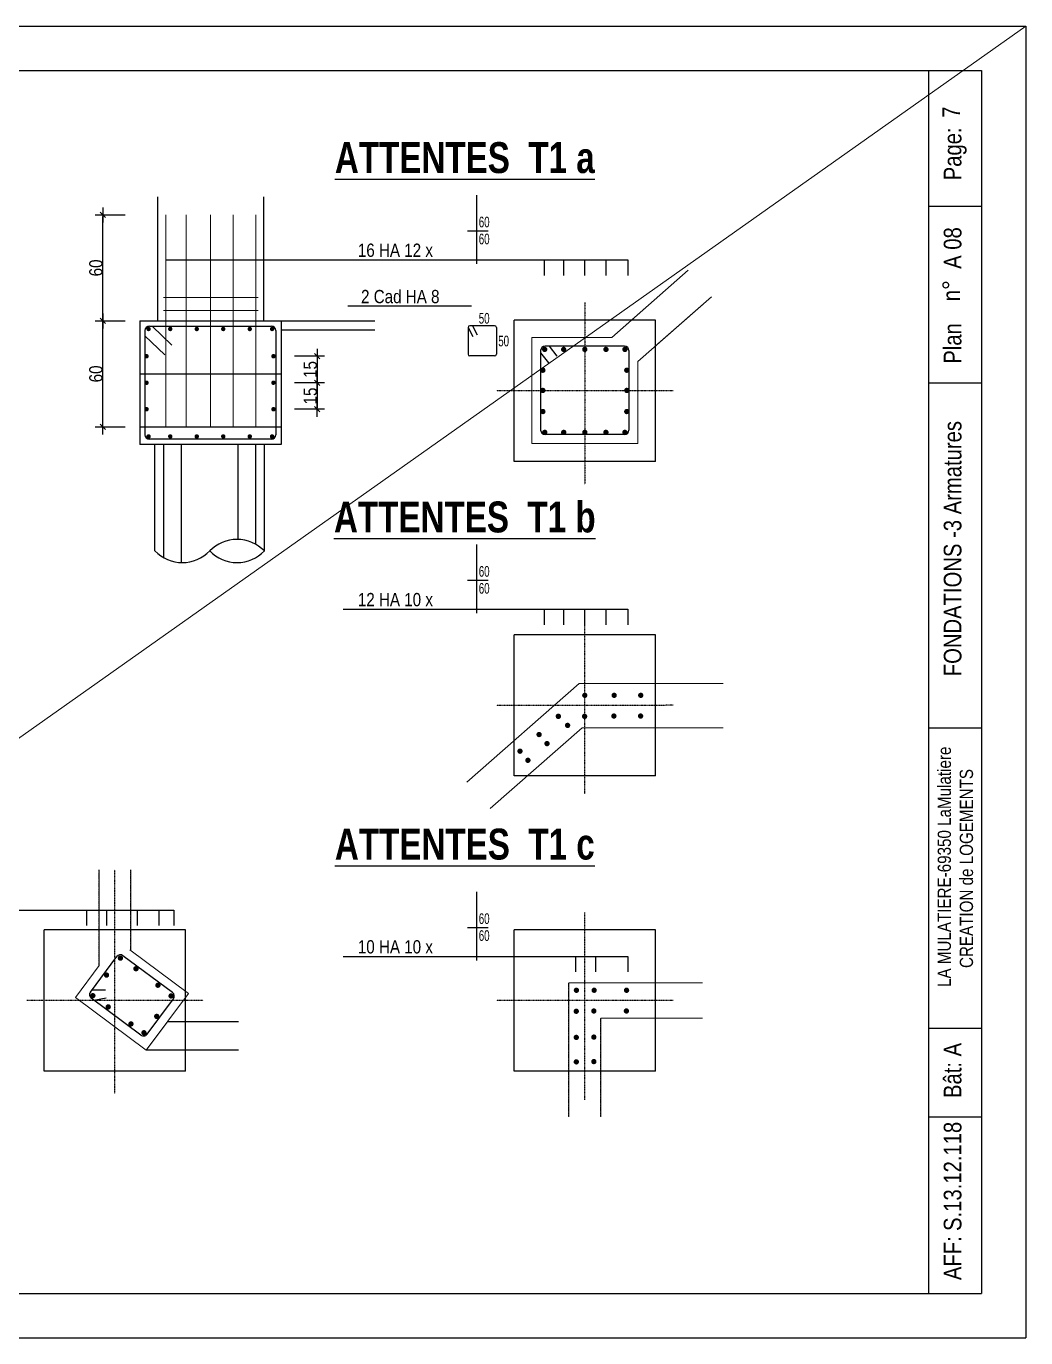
# Model space of a CAD drawing. Header units: metres. Extents: x -9927 to 45032, y -190416 to 12166.
# Drawn here: x -3483 to -2351, y -171069 to -169584 of the extents above; entities that cross this region are included whole.
import ezdxf
from ezdxf.enums import TextEntityAlignment as Align

# ---------------------------------------------------------------- set-up
doc = ezdxf.new("R2010")
doc.units = ezdxf.units.M
doc.header["$PDMODE"] = 65
doc.linetypes.add('INTERROMPU2', pattern=[9.525, 6.35, -3.175])
doc.linetypes.add('TIRETPTX2', pattern=[50.8, 25.4, -12.7, 0, -12.7])
for name, color, linetype in [('01_cote_gen', 4, 'Continuous'), ('01_fenetres', 171, 'Continuous'), ('01_linteaux', 3, 'Continuous'), ('01_murs_coup', 5, 'Continuous'), ('01_murs_sup', 6, 'INTERROMPU2'), ('01_poch_murs', 251, 'Continuous'), ('01_texte', 230, 'Continuous'), ('AA_COTES', 2, 'Continuous')]:
    doc.layers.add(name, color=color, linetype=linetype)
doc.styles.add('impact', font='impact.ttf')
doc.styles.add('STYLE2', font='ARIALN.TTF')
doc.dimstyles.new('JB25', dxfattribs={"dimscale": 0.1, "dimtxt": 150, "dimasz": 17, "dimexe": 0.1, "dimexo": 0.1, "dimgap": 0.09, "dimtad": 1, "dimdec": 1, "dimlfac": 0.5, "dimdsep": 46, "dimtxsty": 'STYLE2', "dimblk1": 'BOND_G', "dimblk2": 'BOND_D', "dimsah": 1, "dimcen": 1.5, "dimdle": 0.01, "dimse1": 1, "dimse2": 1, "dimclrd": 4, "dimclre": 2, "dimclrt": 5, "dimadec": 0, "dimazin": 0, "dimtfac": 2.333333, "dimtdec": 1, "dimtix": 1, "dimtmove": 2, "dimatfit": 3, "dimldrblk": 'BOND_G', "dimfxl": 1, "dimtolj": 1, "dimtzin": 0, "dimarcsym": 0})

# ---------------------------------------------------------------- blocks, each defined once
blk = doc.blocks.new('BOND_G')
at = {"layer": 'AA_COTES', "color": 0}
for p, q in [((0, -5), (0, 15)), ((5, 0), (-5, 0)), ((1.77, 1.77), (-1.77, -1.77))]:
    blk.add_line(p, q, dxfattribs=at)
blk = doc.blocks.new('BOND_D')
at = {"layer": 'AA_COTES', "color": 0}
for p, q in [((5, 0), (-5, 0)), ((-1.77, -1.77), (1.77, 1.77)), ((0, 5), (0, -15))]:
    blk.add_line(p, q, dxfattribs=at)
blk = doc.blocks.new('*D1670')
at = {"layer": '01_poch_murs', "color": 4, "lineweight": -2, "transparency": 16777216}
blk.add_line((-3153.7, -169959.2), (-3153.7, -169985.8), dxfattribs=at)
at = {"layer": 'DEFPOINTS', "color": 0, "lineweight": 0, "transparency": 16777216}
for p in [(-3201.9, -169957.5), (-3200.6, -169987.5), (-3153.7, -169987.5)]:
    blk.add_point(p, dxfattribs=at)
at = {"layer": '01_poch_murs', "color": 4, "lineweight": -2, "transparency": 16777216, "xscale": 1.7, "yscale": 1.7, "zscale": 1.7}
for name, p, rotation in [('BOND_G', (-3153.7, -169957.5), 90), ('BOND_D', (-3153.7, -169987.5), 270)]:
    blk.add_blockref(name, p, dxfattribs=dict(at, rotation=rotation))
at = {"layer": '01_poch_murs', "color": 5, "transparency": 16777216, "insert": (-3161.4, -169972.5), "char_height": 15, "attachment_point": 5, "rotation": 90, "style": 'STYLE2'}
blk.add_mtext('\\A1;15', dxfattribs=at)
blk = doc.blocks.new('*D1671')
at = {"layer": '01_poch_murs', "color": 4, "lineweight": -2, "transparency": 16777216}
blk.add_line((-3153.7, -169989.2), (-3153.7, -170015.8), dxfattribs=at)
at = {"layer": 'DEFPOINTS', "color": 0, "lineweight": 0, "transparency": 16777216}
for p in [(-3171.1, -169987.5), (-3201.9, -170017.5), (-3153.7, -170017.5)]:
    blk.add_point(p, dxfattribs=at)
at = {"layer": '01_poch_murs', "color": 4, "lineweight": -2, "transparency": 16777216, "xscale": 1.7, "yscale": 1.7, "zscale": 1.7}
for name, p, rotation in [('BOND_G', (-3153.7, -169987.5), 90), ('BOND_D', (-3153.7, -170017.5), 270)]:
    blk.add_blockref(name, p, dxfattribs=dict(at, rotation=rotation))
at = {"layer": '01_poch_murs', "color": 5, "transparency": 16777216, "insert": (-3161.4, -170002.5), "char_height": 15, "attachment_point": 5, "rotation": 90, "style": 'STYLE2'}
blk.add_mtext('\\A1;15', dxfattribs=at)
blk = doc.blocks.new('*D1654')
at = {"layer": '01_poch_murs', "color": 4, "lineweight": -2, "transparency": 16777216}
blk.add_line((-3396.4, -170035.8), (-3396.4, -169919.2), dxfattribs=at)
at = {"layer": 'DEFPOINTS', "color": 0, "lineweight": 0, "transparency": 16777216}
for p in [(-3396.4, -169917.5), (-3269, -169917.5), (-3284.5, -170037.5)]:
    blk.add_point(p, dxfattribs=at)
at = {"layer": '01_poch_murs', "color": 4, "lineweight": -2, "transparency": 16777216, "xscale": 1.7, "yscale": 1.7, "zscale": 1.7}
for name, p, rotation in [('BOND_D', (-3396.4, -169917.5), 90), ('BOND_G', (-3396.4, -170037.5), 270)]:
    blk.add_blockref(name, p, dxfattribs=dict(at, rotation=rotation))
at = {"layer": '01_poch_murs', "color": 5, "transparency": 16777216, "insert": (-3404.1, -169977.5), "char_height": 15, "attachment_point": 5, "rotation": 90, "style": 'STYLE2'}
blk.add_mtext('\\A1;60', dxfattribs=at)
blk = doc.blocks.new('*D1655')
at = {"layer": '01_poch_murs', "color": 4, "lineweight": -2, "transparency": 16777216}
blk.add_line((-3396.4, -169915.8), (-3396.4, -169799.2), dxfattribs=at)
at = {"layer": 'DEFPOINTS', "color": 0, "lineweight": 0, "transparency": 16777216}
for p in [(-3396.4, -169797.5), (-3284.5, -169797.5), (-3284.5, -169917.5)]:
    blk.add_point(p, dxfattribs=at)
at = {"layer": '01_poch_murs', "color": 4, "lineweight": -2, "transparency": 16777216, "xscale": 1.7, "yscale": 1.7, "zscale": 1.7}
for name, p, rotation in [('BOND_D', (-3396.4, -169797.5), 90), ('BOND_G', (-3396.4, -169917.5), 270)]:
    blk.add_blockref(name, p, dxfattribs=dict(at, rotation=rotation))
at = {"layer": '01_poch_murs', "color": 5, "transparency": 16777216, "insert": (-3404.1, -169857.5), "char_height": 15, "attachment_point": 5, "rotation": 90, "style": 'STYLE2'}
blk.add_mtext('\\A1;60', dxfattribs=at)

msp = doc.modelspace()

# ---------------------------------------------------------------- linework, layer by layer
at = {"layer": '01_cote_gen', "lineweight": 0, "ltscale": 0.5}
msp.add_line((-4451.48, -171068.83), (-2351.48, -169583.83), dxfattribs=at)
at = {"layer": '01_fenetres', "ltscale": 30}
for p, q in [((-4401.48, -169633.83), (-2401.48, -169633.83)), ((-2461.48, -169633.83), (-2401.48, -169633.83)), ((-2461.48, -169633.83), (-2461.48, -171018.83)), ((-2461.48, -169633.83), (-2401.48, -169633.83)), ((-2461.48, -169633.83), (-2461.48, -171018.83)), ((-2461.48, -169633.83), (-2401.48, -169633.83)), ((-2461.48, -169633.83), (-2461.48, -171018.83)), ((-2401.48, -169633.83), (-2401.48, -171018.83)), ((-2401.48, -169633.83), (-2401.48, -171018.83)), ((-2401.48, -169633.83), (-2401.48, -171018.83)), ((-2401.48, -169633.83), (-2401.48, -171018.83)), ((-2401.48, -169633.83), (-2401.48, -171018.83)), ((-2401.48, -169633.83), (-2401.48, -171018.83)), ((-2401.48, -169787.96), (-2461.48, -169787.96)), ((-2401.48, -169987.96), (-2461.48, -169987.96)), ((-2461.48, -170378.16), (-2401.48, -170378.16)), ((-2461.48, -170718.33), (-2401.48, -170718.33)), ((-2461.48, -170818.83), (-2401.48, -170818.83)), ((-4401.48, -171018.83), (-2401.48, -171018.83))]:
    msp.add_line(p, q, dxfattribs=at)
at = {"layer": '01_linteaux'}
for p, q in [((-3334.62, -169776.93), (-3334.62, -169917.48)), ((-3214.62, -169776.93), (-3214.62, -169917.48)), ((-3354.61, -169917.48), (-3194.62, -169917.48)), ((-3354.61, -169917.48), (-3354.61, -170057.48)), ((-3348.61, -169928.48), (-3348.61, -170046.48)), ((-3343.61, -169923.48), (-3205.62, -169923.48)), ((-3340.4, -169923.48), (-3318.09, -169944.77)), ((-3200.62, -169928.48), (-3200.62, -170046.48)), ((-3194.62, -169917.48), (-3194.62, -170057.48)), ((-2982.87, -169924.88), (-2982.87, -169955.08)), ((-2982.87, -169924.88), (-2977.44, -169935.15)), ((-2952.81, -169922.88), (-2980.87, -169922.88)), ((-2977.94, -169922.88), (-2972.5, -169933.15)), ((-2950.81, -169924.88), (-2950.81, -169955.08)), ((-2770.67, -169916.72), (-2930.67, -169916.72)), ((-2930.67, -170076.72), (-2930.67, -169916.72)), ((-2770.67, -170076.72), (-2770.67, -169916.72)), ((-3348.61, -169934.48), (-3326.3, -169955.77)), ((-2952.81, -169957.08), (-2980.87, -169957.08)), ((-2900.67, -169951.17), (-2900.67, -170041.17)), ((-2900.67, -169953.63), (-2891.77, -169965.03)), ((-2805.67, -169946.17), (-2895.67, -169946.17)), ((-2891.09, -169946.17), (-2882.2, -169957.57)), ((-2800.67, -169951.17), (-2800.67, -170041.17)), ((-3354.61, -169977.48), (-3194.62, -169977.48)), ((-3354.61, -170037.48), (-3194.62, -170037.48)), ((-2805.67, -170046.17), (-2895.67, -170046.17)), ((-3194.62, -170057.48), (-3354.61, -170057.48)), ((-3205.62, -170051.48), (-3343.61, -170051.48)), ((-3337.34, -170177.99), (-3337.34, -170057.48)), ((-3213.34, -170177.99), (-3213.34, -170057.48)), ((-2770.67, -170076.72), (-2930.67, -170076.72)), ((-2770.67, -170272.74), (-2930.67, -170272.74)), ((-2930.67, -170432.74), (-2930.67, -170272.74)), ((-2770.67, -170432.74), (-2770.67, -170272.74)), ((-2770.67, -170432.74), (-2930.67, -170432.74)), ((-3302.55, -170607.1), (-3462.55, -170607.1)), ((-3462.55, -170767.1), (-3462.55, -170607.1)), ((-3302.55, -170767.1), (-3302.55, -170607.1)), ((-2770.67, -170607.1), (-2930.67, -170607.1)), ((-2930.67, -170767.1), (-2930.67, -170607.1)), ((-2770.67, -170767.1), (-2770.67, -170607.1)), ((-3410.42, -170677.35), (-3380.56, -170637.25)), ((-3317.42, -170678.04), (-3373.56, -170636.23)), ((-3353.25, -170726.16), (-3409.4, -170684.35)), ((-3408.65, -170674.97), (-3393.15, -170674.97)), ((-3406.36, -170686.61), (-3392.5, -170683.89)), ((-3346.26, -170725.14), (-3316.39, -170685.03)), ((-3242.83, -170711.06), (-3323.3, -170711.06)), ((-3242.83, -170743.14), (-3347.19, -170743.14)), ((-3302.55, -170767.1), (-3462.55, -170767.1)), ((-2770.67, -170767.1), (-2930.67, -170767.1))]:
    msp.add_line(p, q, dxfattribs=at)
at = {"layer": '01_linteaux', "linetype": 'TIRETPTX2', "ltscale": 0.01}
for p, q in [((-2850.67, -169896.74), (-2850.67, -170102.86)), ((-2750.67, -169996.72), (-2950.67, -169996.72)), ((-2850.67, -170452.94), (-2850.67, -170252.94)), ((-2750.67, -170352.74), (-2950.67, -170352.94)), ((-3382.55, -170792.42), (-3382.55, -170538.98)), ((-2850.67, -170787.1), (-2850.67, -170587.1)), ((-3282.55, -170687.1), (-3482.55, -170687.1)), ((-2750.67, -170687.1), (-2950.67, -170687.1)), ((-2850.67, -170799.27), (-2850.67, -170787.1))]:
    msp.add_line(p, q, dxfattribs=at)
at = {"layer": '01_linteaux'}
for points, const_width in [([(-3343.26, -169926.64, -1), (-3345.76, -169926.64, -1)], 2.5), ([(-3321.23, -169926.64, 1), (-3318.73, -169926.64, 1)], 2.5), ([(-3291.23, -169926.64, 1), (-3288.73, -169926.64, 1)], 2.5), ([(-3261.23, -169926.64, 1), (-3258.73, -169926.64, 1)], 2.5), ([(-3231.23, -169926.64, 1), (-3228.73, -169926.64, 1)], 2.5), ([(-3205.97, -169926.64, 1), (-3203.47, -169926.64, 1)], 2.5), ([(-3345.56, -169957.48, -1), (-3348.06, -169957.48, -1)], 2.5), ([(-3204.39, -169957.48, 1), (-3201.89, -169957.48, 1)], 2.5), ([(-2894.57, -169949.77, -1), (-2897.57, -169949.77, -1)], 3), ([(-2873.1, -169949.77, -1), (-2876.1, -169949.77, -1)], 3), ([(-2852.17, -169949.77, 1), (-2849.17, -169949.77, 1)], 3), ([(-2828.24, -169949.77, 1), (-2825.24, -169949.77, 1)], 3), ([(-2806.77, -169949.77, 1), (-2803.77, -169949.77, 1)], 3), ([(-2898.17, -169974.84, 1), (-2898.17, -169971.84, 1)], 3), ([(-2803.17, -169974.84, -1), (-2803.17, -169971.84, -1)], 3), ([(-3345.56, -169987.48, -1), (-3348.06, -169987.48, -1)], 2.5), ([(-3204.39, -169987.48, 1), (-3201.89, -169987.48, 1)], 2.5), ([(-2898.17, -169994.67, -1), (-2898.17, -169997.67, -1)], 3), ([(-2803.17, -169994.67, 1), (-2803.17, -169997.67, 1)], 3), ([(-3345.56, -170017.48, 1), (-3348.06, -170017.48, 1)], 2.5), ([(-3204.39, -170017.48, -1), (-3201.89, -170017.48, -1)], 2.5), ([(-2898.17, -170018.6, -1), (-2898.17, -170021.6, -1)], 3), ([(-2803.17, -170018.6, 1), (-2803.17, -170021.6, 1)], 3), ([(-3343.26, -170048.32, 1), (-3345.76, -170048.32, 1)], 2.5), ([(-3321.23, -170048.32, -1), (-3318.73, -170048.32, -1)], 2.5), ([(-3291.23, -170048.32, -1), (-3288.73, -170048.32, -1)], 2.5), ([(-3261.23, -170048.32, -1), (-3258.73, -170048.32, -1)], 2.5), ([(-3231.23, -170048.32, -1), (-3228.73, -170048.32, -1)], 2.5), ([(-3205.97, -170048.32, -1), (-3203.47, -170048.32, -1)], 2.5), ([(-2894.57, -170043.67, 1), (-2897.57, -170043.67, 1)], 3), ([(-2873.1, -170043.67, 1), (-2876.1, -170043.67, 1)], 3), ([(-2852.17, -170043.67, -1), (-2849.17, -170043.67, -1)], 3), ([(-2828.24, -170043.67, -1), (-2825.24, -170043.67, -1)], 3), ([(-2806.77, -170043.67, -1), (-2803.77, -170043.67, -1)], 3), ([(-2850.72, -170342.92, 1), (-2850.72, -170339.92, 1)], 3), ([(-2817.44, -170342.92, 1), (-2817.44, -170339.92, 1)], 3), ([(-2787.37, -170342.92, 1), (-2787.37, -170339.92, 1)], 3), ([(-2880.64, -170366.7, 1), (-2880.64, -170363.7, 1)], 3), ([(-2870.16, -170376.94, 1), (-2870.16, -170373.94, 1)], 3), ([(-2850.88, -170366.73, 1), (-2850.88, -170363.73, 1)], 3), ([(-2817.78, -170366.39, 1), (-2817.78, -170363.39, 1)], 3), ([(-2787.54, -170366.39, 1), (-2787.54, -170363.39, 1)], 3), ([(-2902.43, -170387.31, 1), (-2902.43, -170384.31, 1)], 3), ([(-2924.05, -170406.19, 1), (-2924.05, -170403.19, 1)], 3), ([(-2893.48, -170397.6, 1), (-2893.48, -170394.6, 1)], 3), ([(-2915.1, -170416.49, 1), (-2915.1, -170413.49, 1)], 3), ([(-3376.44, -170640.5, 1), (-3376.44, -170637.5, 1)], 3), ([(-3392.15, -170659.67, 1), (-3392.15, -170656.67, 1)], 3), ([(-3358.8, -170652.46, 1), (-3358.8, -170649.46, 1)], 3), ([(-3333.95, -170671.16, 1), (-3333.95, -170668.16, 1)], 3), ([(-3407.58, -170682.97, 1), (-3407.58, -170679.97, 1)], 3), ([(-3319.07, -170683.27, 1), (-3319.07, -170680.27, 1)], 3), ([(-2860.16, -170676.86, 1), (-2860.16, -170673.86, 1)], 3), ([(-2840.11, -170676.86, 1), (-2840.11, -170673.86, 1)], 3), ([(-2803.43, -170676.86, 1), (-2803.43, -170673.86, 1)], 3), ([(-3390.24, -170695.69, 1), (-3390.24, -170692.69, 1)], 3), ([(-2860.33, -170700.67, 1), (-2860.33, -170697.67, 1)], 3), ([(-2840.45, -170700.33, 1), (-2840.45, -170697.33, 1)], 3), ([(-2803.6, -170700.33, 1), (-2803.6, -170697.33, 1)], 3), ([(-3364.47, -170715.01, 1), (-3364.47, -170712.01, 1)], 3), ([(-3335.33, -170706.42, 1), (-3335.33, -170703.42, 1)], 3), ([(-3349.75, -170724.97, 1), (-3349.75, -170721.97, 1)], 3), ([(-2860.33, -170730.25, 1), (-2860.33, -170727.25, 1)], 3), ([(-2840.45, -170729.91, 1), (-2840.45, -170726.91, 1)], 3), ([(-2860.33, -170757.94, 1), (-2860.33, -170754.94, 1)], 3), ([(-2840.45, -170757.6, 1), (-2840.45, -170754.6, 1)], 3)]:
    msp.add_lwpolyline(points, format="xyb", close=True, dxfattribs=dict(at, const_width=const_width))
for centre, radius, start, end in [((-3343.61, -169928.48), 5, 90, 180), ((-3205.62, -169928.48), 5, 0, 90), ((-2980.87, -169924.88), 2, 90, 180), ((-2952.81, -169924.88), 2, 0, 90), ((-2980.87, -169955.08), 2, 180, 270), ((-2952.81, -169955.08), 2, 270, 0), ((-2895.67, -169951.17), 5, 90, 180), ((-2805.67, -169951.17), 5, 0, 90), ((-3343.61, -170046.48), 5, 180, 270), ((-3205.62, -170046.48), 5, 270, 0), ((-2895.67, -170041.17), 5, 180, 270), ((-2805.67, -170041.17), 5, 270, 0), ((-3244.34, -170208.13), 43.24, 44.19387, 135.80613), ((-3306.34, -170147.85), 43.24, 224.19387, 315.80613), ((-3244.34, -170147.85), 43.24, 224.19387, 315.80613), ((-3376.55, -170640.24), 5, 53.32618, 143.32618), ((-3406.41, -170680.34), 5, 143.32618, 233.32618), ((-3320.4, -170682.05), 5, 323.32618, 53.32618), ((-3350.27, -170722.15), 5, 233.32618, 323.32618)]:
    msp.add_arc(centre, radius, start, end, dxfattribs=at)
at = {"layer": '01_murs_coup', "linetype": 'Continuous', "lineweight": 5}
for p, q in [((-3324.92, -170037.48), (-3324.92, -169797.48)), ((-3302.11, -170037.48), (-3302.11, -169797.48)), ((-3274.61, -170037.48), (-3274.61, -169797.48)), ((-3248.88, -170037.48), (-3248.88, -169797.48)), ((-3223.14, -170037.48), (-3223.14, -169797.48)), ((-2733.56, -169860.1), (-2820.19, -169936.17)), ((-2733.57, -169860.09), (-2804.24, -169922.15)), ((-3327.65, -169891.04), (-3220.51, -169891.04)), ((-2707.17, -169890.15), (-2790.67, -169963.48)), ((-2707.18, -169890.14), (-2767.98, -169943.53)), ((-3327.65, -169905.51), (-3220.51, -169905.51)), ((-2910.67, -169936.17), (-2910.67, -170056.17)), ((-2820.19, -169936.17), (-2910.67, -169936.17)), ((-2790.67, -169963.48), (-2790.67, -170056.17)), ((-2790.67, -170056.17), (-2910.67, -170056.17)), ((-2857.22, -170328.14), (-2984.22, -170439.66)), ((-2857.22, -170328.14), (-2694.09, -170328.14)), ((-2857.22, -170328.14), (-2694.09, -170328.14)), ((-2853.52, -170378.14), (-2957.82, -170469.73)), ((-2853.52, -170378.14), (-2957.81, -170469.73)), ((-2853.52, -170378.14), (-2694.09, -170378.14)), ((-2853.52, -170378.14), (-2694.09, -170378.14)), ((-3400.55, -170647.35), (-3400.55, -170538.98)), ((-3364.55, -170630.47), (-3364.55, -170538.98)), ((-3299.41, -170678.97), (-3365.74, -170629.58)), ((-3427.4, -170683.41), (-3400.55, -170647.35)), ((-2868.67, -170818.58), (-2868.67, -170667.1)), ((-2717.4, -170667.1), (-2868.67, -170667.1)), ((-3347.19, -170743.14), (-3427.4, -170683.41)), ((-3347.19, -170743.14), (-3299.41, -170678.97)), ((-3347.19, -170743.14), (-3323.3, -170711.06)), ((-2832.67, -170707.1), (-2717.4, -170707.1)), ((-2832.67, -170818.58), (-2832.67, -170707.1))]:
    msp.add_line(p, q, dxfattribs=at)
at = {"layer": '01_murs_sup', "ltscale": 0.05}
for p, q in [((-3400.55, -170647.35), (-3400.55, -170538.98)), ((-3364.55, -170630.47), (-3364.55, -170538.98)), ((-2868.67, -170818.58), (-2868.67, -170667.1)), ((-2832.67, -170818.58), (-2832.67, -170707.1))]:
    msp.add_line(p, q, dxfattribs=at)
at = {"layer": '01_poch_murs'}
for p, q in [((-3327.34, -170185.65), (-3327.34, -170057.48)), ((-3307.34, -170191.08), (-3307.34, -170057.48)), ((-3243.34, -170057.48), (-3243.34, -170164.91)), ((-3223.34, -170057.48), (-3223.34, -170170.34))]:
    msp.add_line(p, q, dxfattribs=at)
at = {"layer": '01_texte', "ltscale": 30}
for p, q in [((-4451.48, -169583.83), (-2351.48, -169583.83)), ((-2351.48, -169583.83), (-2351.48, -171068.83)), ((-4451.48, -171068.83), (-2351.48, -171068.83))]:
    msp.add_line(p, q, dxfattribs=at)
at = {"layer": '01_texte'}
for p, q in [((-2973.07, -169852.98), (-2973.07, -169775.21)), ((-2983.64, -169815.53), (-2960.1, -169815.53)), ((-3324.92, -169848.36), (-2802.08, -169848.36)), ((-2896.62, -169848.36), (-2896.62, -169865.93)), ((-2874.76, -169848.36), (-2874.76, -169865.93)), ((-2850.87, -169848.36), (-2850.87, -169865.93)), ((-2826.99, -169848.36), (-2826.99, -169865.93)), ((-2802.08, -169848.36), (-2802.08, -169865.93)), ((-3118.94, -169900.25), (-2979.14, -169900.25)), ((-3194.62, -169917.48), (-3088.28, -169917.48)), ((-3194.62, -169927.48), (-3088.28, -169927.48)), ((-2973.07, -170248.56), (-2973.07, -170170.79)), ((-2983.64, -170211.11), (-2960.1, -170211.11)), ((-3124.19, -170243.94), (-2802.08, -170243.94)), ((-2896.62, -170243.94), (-2896.62, -170261.51)), ((-2874.76, -170243.94), (-2874.76, -170261.51)), ((-2850.87, -170243.94), (-2850.87, -170261.51)), ((-2826.99, -170243.94), (-2826.99, -170261.51)), ((-2802.08, -170243.94), (-2802.08, -170261.51)), ((-2973.07, -170641.7), (-2973.07, -170563.93)), ((-3677.59, -170584.62), (-3315.94, -170584.62)), ((-3414.79, -170584.62), (-3414.79, -170602.18)), ((-3392.03, -170584.62), (-3392.03, -170602.18)), ((-3357.29, -170584.62), (-3357.29, -170602.18)), ((-3332.99, -170584.62), (-3332.99, -170602.18)), ((-3315.94, -170584.62), (-3315.94, -170602.18)), ((-2983.64, -170604.25), (-2960.1, -170604.25)), ((-3124.19, -170637.08), (-2802.08, -170637.08)), ((-2861.39, -170637.08), (-2861.39, -170654.65)), ((-2838.63, -170637.08), (-2838.63, -170654.65)), ((-2802.08, -170637.08), (-2802.08, -170654.65))]:
    msp.add_line(p, q, dxfattribs=at)

# ---------------------------------------------------------------- texts
at = {"layer": '01_texte', "style": 'STYLE2'}
for s, height, p in [('7', 20, (-2425.77, -169687.56)), ('Page:', 20, (-2424.33, -169758.25)), (' A 08', 20, (-2424.33, -169864.89)), ('n%%D', 20, (-2425.77, -169895.23)), ('Plan', 20, (-2424.33, -169965.92)), ('FONDATIONS -3 Armatures', 20, (-2424.33, -170319.78)), ('LA MULATIERE-69350 LaMulatiere', 15, (-2436.19, -170671.63)), ('CREATION de LOGEMENTS', 15, (-2411.19, -170650.15)), ('Bât: A', 20, (-2424.33, -170797.37)), ('S.13.12.118', 20, (-2424.33, -170947.87)), ('AFF:', 20, (-2424.33, -171003.53))]:
    msp.add_text(s, height=height, rotation=90, dxfattribs=at).set_placement(p)
at = {"layer": '01_texte', "style": 'impact'}
for s, p in [('%%UATTENTES  T1 a', (-2986.54, -169760.58)), ('%%UATTENTES  T1 b', (-2986.54, -170167.46)), ('%%UATTENTES  T1 c', (-2986.54, -170537.85))]:
    msp.add_text(s, height=35, dxfattribs=at).set_placement(p, align=Align.BOTTOM_CENTER)
at = {"layer": '01_texte', "style": 'STYLE2', "width": 0.8}
for s, p in [('60', (-2958.49, -169811.52)), ('60', (-2958.49, -169830.72)), ('50', (-2958.49, -169920.5)), ('50', (-2936.45, -169946.24)), ('60', (-2958.49, -170207.1)), ('60', (-2958.49, -170226.3)), ('60', (-2958.49, -170600.24)), ('60', (-2958.49, -170619.44))]:
    msp.add_text(s, height=12, dxfattribs=at).set_placement(p, align=Align.RIGHT)
at = {"layer": '01_texte', "style": 'STYLE2'}
for s, p in [('16 HA 12 x', (-3107.62, -169844.95)), ('2 Cad HA 8', (-3103.99, -169897.41)), ('12 HA 10 x', (-3107.62, -170240.53)), ('10 HA 10 x', (-3107.62, -170633.67))]:
    msp.add_text(s, height=15, dxfattribs=at).set_placement(p)

# ---------------------------------------------------------------- dimensions: what is measured, and where the dimension line sits
at = {"layer": '01_poch_murs'}
for base, p1, p2, picture, middle in [((-3396.39, -169797.48), (-3284.5, -169917.48), (-3284.5, -169797.48), '*D1655', (-3404.05, -169857.48)), ((-3396.39, -169917.48), (-3284.5, -170037.48), (-3268.96, -169917.48), '*D1654', (-3404.05, -169977.48)), ((-3153.73, -169987.48), (-3201.89, -169957.48), (-3200.62, -169987.48), '*D1670', (-3161.4, -169972.48)), ((-3153.73, -170017.48), (-3171.06, -169987.48), (-3201.89, -170017.48), '*D1671', (-3161.4, -170002.48))]:
    dim = msp.add_linear_dim(base=base, p1=p1, p2=p2, angle=90, dimstyle='JB25', dxfattribs=at)
    dim.commit()
    dim.dimension.update_dxf_attribs({"geometry": picture, "text_midpoint": middle})

doc.saveas('drawing.dxf')
